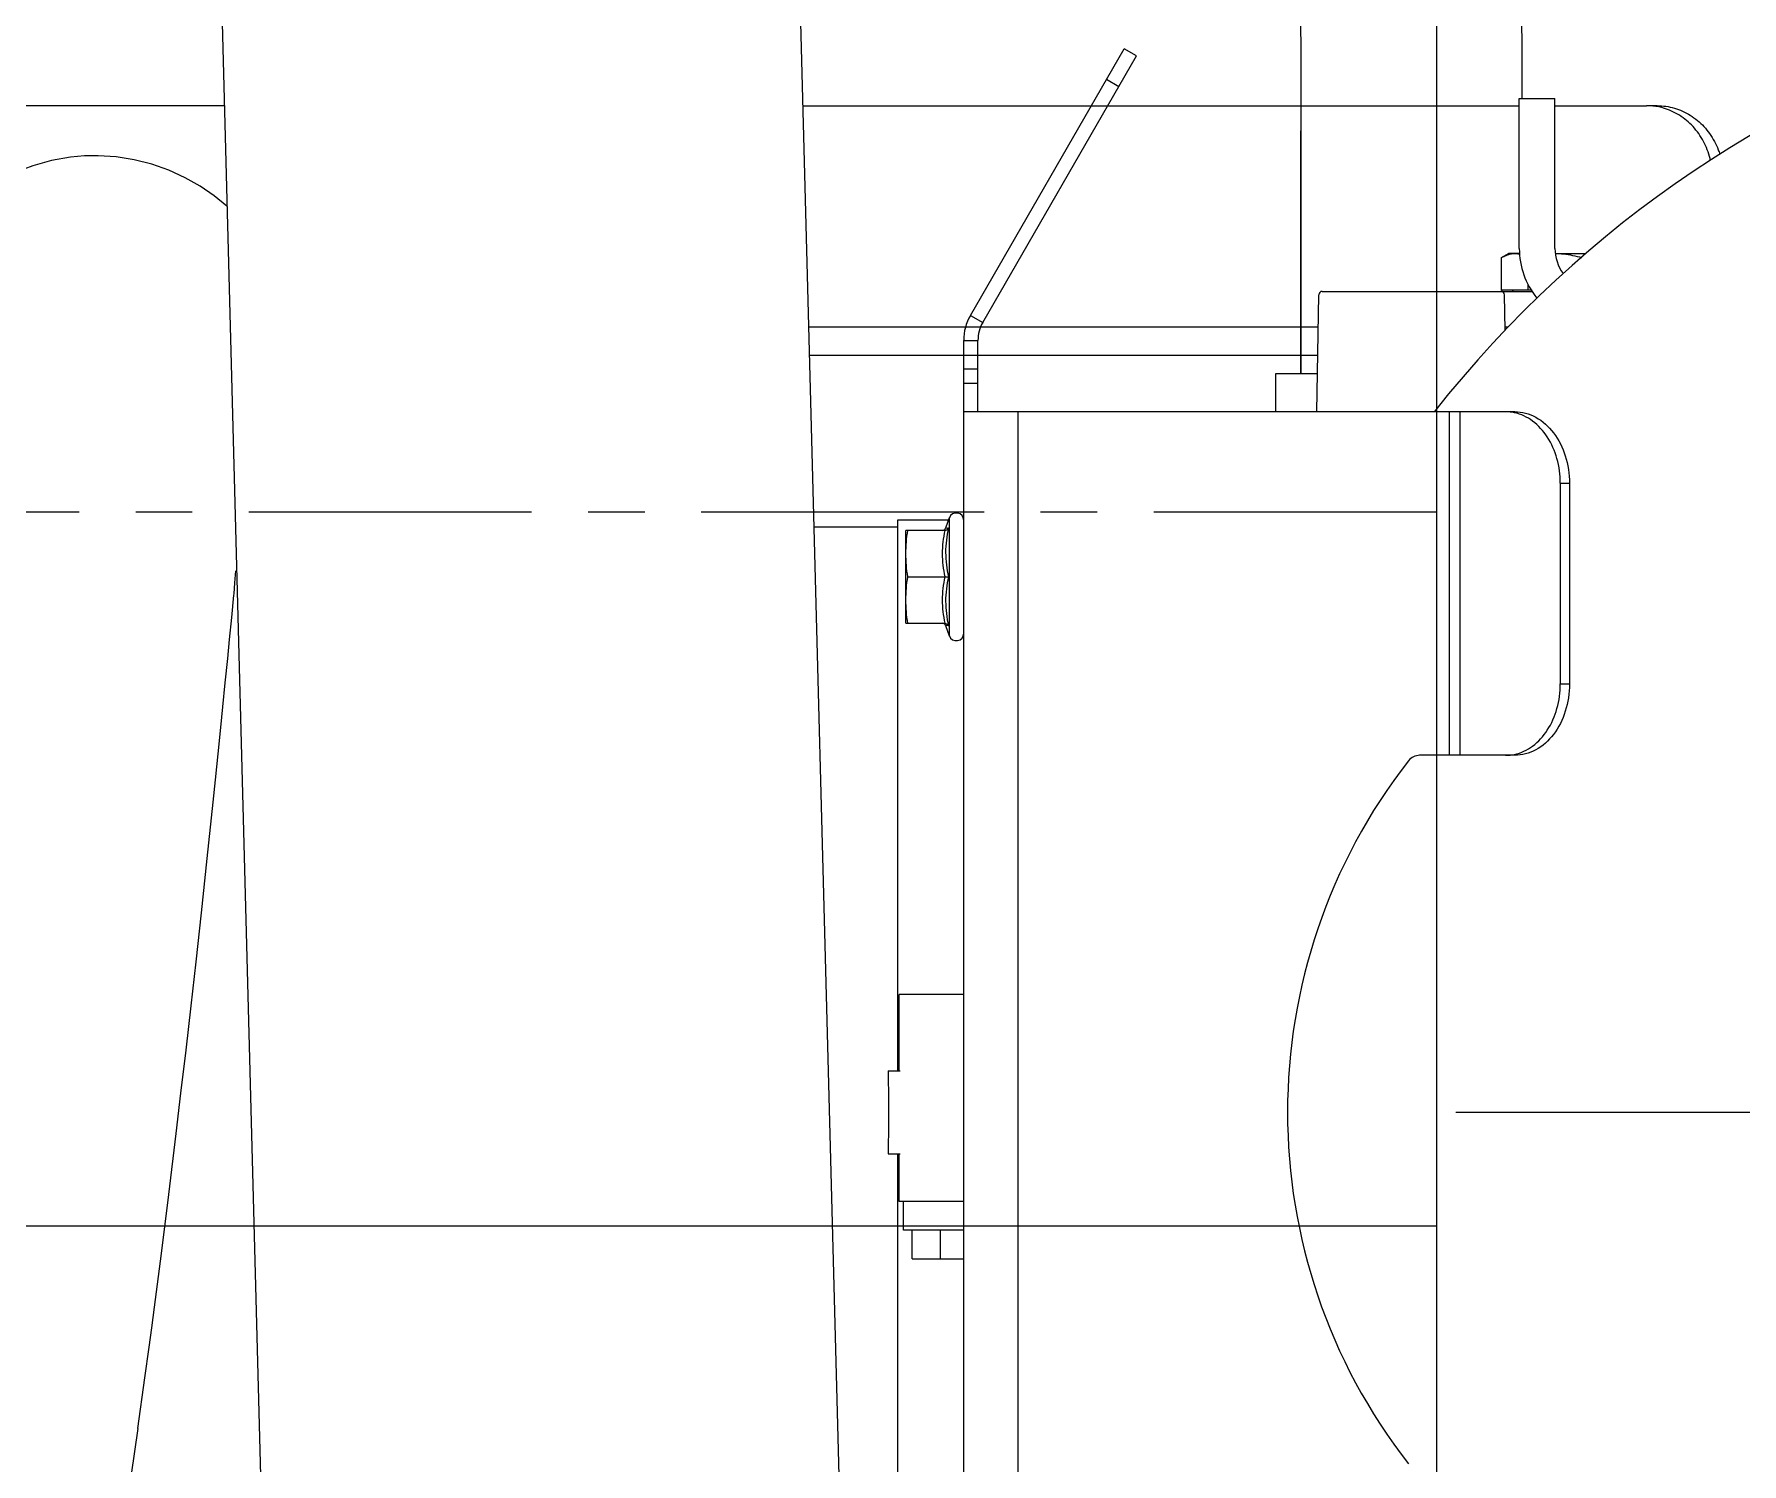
# Model space of a CAD drawing. Header units: millimetres. Extents: x 156850 to 204135, y 56350 to 74150.
# Drawn here: x 158953.5 to 159192.8, y 61448.8 to 61649 of the extents above; entities that cross this region are included whole.
import ezdxf

# ---------------------------------------------------------------- set-up
doc = ezdxf.new("R2010")
doc.units = ezdxf.units.MM
doc.header["$LTSCALE"] = 150
doc.linetypes.add('X-2F-PLAN$0$CENTER', pattern=[2, 1.25, -0.25, 0.25, -0.25])
doc.layers.add('-----33 Equipment', color=5, linetype='Continuous')

# ---------------------------------------------------------------- blocks, each defined once
blk = doc.blocks.new('X-2F-PLAN$0$filter_oben')
at = {"color": 0, "linetype": 'Continuous'}
for p, q in [((2010.76, 5650.16), (2023.76, 5650.16)), ((2010.76, 5650.16), (2010.76, 5644.72)), ((2017.26, 5649.89), (2017.26, 5644.72)), ((2023.76, 5644.72), (2023.76, 5650.16)), ((2010.43, 5644.59), (2008.99, 5644.07)), ((2025.53, 5644.07), (2008.99, 5644.07)), ((2010.41, 5644.2), (2010.43, 5644.59)), ((2025.53, 5644.07), (2024.09, 5644.59)), ((2024.09, 5644.59), (2024.11, 5644.2)), ((1834.13, 5642.06), (2050.38, 5642.06)), ((2040.38, 5564.84), (2040.38, 5642.06)), ((2040.38, 5640.06), (2050.38, 5640.06)), ((2044.38, 5642.06), (2044.38, 5640.06)), ((2046.38, 5642.06), (2046.38, 5640.06)), ((2050.38, 5642.06), (2050.38, 5640.06)), ((2053.88, 5641.12), (2052.88, 5639.39)), ((2053.88, 5641.12), (2091.23, 5619.56)), ((2052.88, 5639.39), (2090.23, 5617.83)), ((2040.38, 5634.45), (1844.13, 5634.45)), ((2085.9, 5620.33), (2086.9, 5622.06)), ((2090.23, 5617.83), (2091.23, 5619.56)), ((1992.26, 5564.84), (1992.26, 5578.17)), ((1992.26, 5573.97), (2040.38, 5573.97)), ((1992.26, 5572.51), (2040.38, 5572.51)), ((2030.38, 5558.46), (2002.26, 5558.46)), ((2002.26, 5558.46), (2002.26, 5557.18)), ((2030.38, 5557.18), (2002.26, 5557.18)), ((2030.38, 5558.46), (2030.38, 5557.18))]:
    blk.add_line(p, q, dxfattribs=at)
for centre, radius, start, end in [((2010.26, 5645.06), 0.5, 290, 0), ((2024.26, 5645.06), 0.5, 180, 250), ((2009.35, 5643.09), 1.04, 110, 270), ((2025.17, 5643.09), 1.04, 270, 70), ((2050.38, 5635.06), 7, 60, 90), ((2050.38, 5635.06), 5, 60, 90), ((1990.27, 5578.17), 1.99, 0.0271, 52.0564), ((1942.26, 5451.31), 158.75, 128.1867, 51.8133), ((1998.2, 5566.13), 5.94, 180.0455, 192.2101), ((2034.44, 5566.13), 5.94, 347.7899, 359.9545)]:
    blk.add_arc(centre, radius, start, end, dxfattribs=at)
blk.add_ellipse((1942.26, 5516.68), major_axis=(27.76, 75.03), ratio=1, start_param=-0.308608, end_param=1.017234, dxfattribs=at)
for points, start_tangent, end_tangent in [([(2010.76, 5649.89), (2014.01, 5650.16)], (0.988244, 0.152882), (1, 0)), ([(2014.01, 5650.16), (2017.26, 5649.89)], (1, 0), (0.988244, -0.152882)), ([(2017.26, 5649.89), (2020.51, 5650.16)], (0.988244, 0.152882), (1, 0)), ([(2020.51, 5650.16), (2023.76, 5649.89)], (1, 0), (0.988244, -0.152882)), ([(2010.76, 5644.72), (2010.65, 5644.4), (2010.41, 5644.2)], (-0.005342, -0.999986), (-0.923771, -0.382946)), ([(2017.26, 5644.72), (2014.01, 5645.06), (2010.76, 5644.72)], (-0.980846, 0.194784), (-0.980846, -0.194784)), ([(2023.76, 5644.72), (2020.51, 5645.06), (2017.26, 5644.72)], (-0.980846, 0.194784), (-0.980846, -0.194785)), ([(2017.26, 5644.72), (2017.26, 5644.55), (2017.26, 5644.2)], (-0.005342, -0.999986), (-0.065616, -0.997845)), ([(2023.76, 5644.72), (2023.86, 5644.4), (2024.11, 5644.2)], (0.005342, -0.999986), (0.923771, -0.382946)), ([(2017.26, 5644.2), (2013.84, 5644.59), (2010.41, 5644.2)], (-0.977723, 0.209898), (-0.978182, -0.207751)), ([(2024.11, 5644.2), (2020.67, 5644.59), (2017.26, 5644.2)], (-0.978182, 0.207751), (-0.977723, -0.209898)), ([(2002.26, 5557.18), (1998.43, 5557.76), (1995.19, 5559.42), (1993.02, 5561.91), (1992.26, 5564.84)], (-1, 0), (0, 1)), ([(1992.39, 5564.87), (1993.56, 5562.35), (1995.79, 5560.28), (1998.81, 5558.93), (2002.26, 5558.46)], (0.211309, -0.977419), (1, 0)), ([(2030.38, 5558.46), (2033.83, 5558.93), (2036.85, 5560.28), (2039.08, 5562.35), (2040.25, 5564.87)], (1, 0), (0.211309, 0.977419)), ([(2040.38, 5564.84), (2039.62, 5561.91), (2037.45, 5559.42), (2034.21, 5557.76), (2030.38, 5557.18)], (0, -1), (-1, 0))]:
    blk.add_spline(points, degree=3, dxfattribs=dict(at, start_tangent=start_tangent, end_tangent=end_tangent))
blk = doc.blocks.new('X-2F-PLAN$0$AUDIT_I_260115101451-0')
at = {"color": 0}
for p, q in [((-1061.87, -832.1), (-1056.5, -832.1)), ((-1056.5, -832.1), (-1056.5, -837.9)), ((-1022.5, -835.6), (-1056.5, -835.6)), ((-1056.5, -835.6), (-1022.5, -835.6))]:
    blk.add_line(p, q, dxfattribs=at)
for points in [[(-1000.88, -835.51), (-1012.09, -835.58), (-1022.5, -835.6)], [(-1018, -866.59), (-1011.69, -866.58), (-1000.29, -866.5), (-988.48, -866.37), (-976.27, -866.18), (-963.69, -865.94), (-950.74, -865.64), (-937.42, -865.28), (-923.63, -864.87), (-909.18, -864.39), (-893.88, -863.86), (-878.13, -863.29)]]:
    blk.add_lwpolyline(points, dxfattribs=at)
blk = doc.blocks.new('X-2F-PLAN$0$A$C73FA2420')
at = {"color": 0, "linetype": 'Continuous'}
for p, q in [((1884.73, 458.12), (1884.73, 523.15)), ((1877.69, 477.72), (1877.69, 477.73)), ((1699.44, 470.26), (1693.02, 471.19)), ((1716.45, 467.93), (1723.98, 466.95)), ((1740.78, 464.87), (1746.42, 464.21)), ((2069.68, 463.01), (1665.25, 452.32)), ((1816.16, 456.79), (1816.34, 456.78)), ((1816.34, 456.78), (1817.89, 456.66)), ((1817.89, 456.66), (1819.6, 456.53)), ((2071.82, 382.04), (1667.39, 371.34)), ((1849.73, 304.93), (1849.73, 376.17)), ((1853.73, 304.86), (1853.73, 376.27)), ((1884.73, 377.09), (1884.73, 276.69)), ((1825.73, 375.53), (1825.73, 363.78)), ((1665.46, 363.78), (1737.93, 363.78)), ((1737.93, 365.13), (1737.93, 363.43)), ((1749.53, 365.13), (1749.53, 363.43)), ((1749.53, 363.78), (1826.73, 363.78)), ((1826.73, 363.78), (1826.73, 356.55)), ((1723.23, 361.78), (1727.23, 361.78)), ((1723.23, 361.78), (1723.23, 354.54)), ((1727.23, 362.98), (1731.23, 362.98)), ((1727.23, 354.54), (1727.23, 362.98)), ((1731.23, 363.58), (1737.93, 363.58)), ((1731.23, 354.54), (1731.23, 363.58)), ((1749.53, 363.58), (1760.23, 363.58)), ((1760.23, 354.54), (1760.23, 363.58)), ((1723.23, 357.78), (1727.23, 357.78)), ((1826.73, 354.54), (1826.73, 354.54)), ((1841.86, 305.07), (1858.24, 304.79)), ((1858.73, 304.29), (1858.73, 279.27)), ((1853.3, 278.68), (1858.24, 278.77)), ((1853.73, 278.26), (1853.73, 278.69)), ((1858.73, 279.27), (1858.73, 274.89)), ((1858.73, 277.5), (1858.88, 277.65)), ((1858.88, 275), (1858.88, 279.19)), ((1858.88, 279.19), (1863.46, 279.19)), ((1863.46, 279.19), (1864.03, 278.19)), ((1864.03, 276.66), (1864.03, 278.19)), ((1858.88, 275.46), (1859.73, 275.46)), ((1858.88, 275.43), (1859.67, 275.43)), ((1864.73, 276.69), (1885.73, 276.69)), ((1885.73, 276.69), (1885.73, 271.69)), ((1864.03, 271.64), (1864.03, 267.38)), ((1864.73, 271.69), (1885.73, 271.69)), ((1884.73, 271.69), (1884.73, 258.88)), ((1863.46, 267.95), (1863.46, 267.92)), ((1884.73, 257.35), (1884.73, 258.88))]:
    blk.add_line(p, q, dxfattribs=at)
at = {"color": 0, "linetype": 'X-2F-PLAN$0$CENTER', "ltscale": 4}
blk.add_line((1743.73, 48.03), (1743.73, 285.58), dxfattribs=at)
at = {"color": 0, "linetype": 'Continuous'}
for points in [[(1877.69, 477.73), (1877.52, 479.69), (1877.06, 482.34), (1876.33, 484.95), (1875.36, 487.47), (1874.14, 489.86), (1872.71, 492.11), (1871.06, 494.21), (1869.22, 496.12), (1867.21, 497.84), (1865.06, 499.34)], [(1870.63, 457.75), (1870.68, 457.8), (1872.1, 459.55), (1873.44, 461.51), (1874.65, 463.64), (1875.69, 465.92), (1876.53, 468.3), (1877.16, 470.77), (1877.56, 473.29), (1877.72, 475.83), (1877.69, 477.72)], [(1699.44, 470.26), (1706.55, 469.26), (1710.82, 468.67)], [(1710.82, 468.67), (1713.57, 468.3), (1716.45, 467.93)], [(1723.98, 466.95), (1732.23, 465.91), (1740.78, 464.87)], [(1746.42, 464.21), (1752.43, 463.5), (1758.63, 462.79), (1764.81, 462.1)], [(1764.81, 462.1), (1771.68, 461.35), (1779.27, 460.52), (1787.17, 459.7)], [(1787.17, 459.7), (1790.32, 459.38), (1793.93, 459), (1797.64, 458.63)], [(1797.64, 458.63), (1800.55, 458.34), (1803.88, 458), (1807.3, 457.66)], [(1807.3, 457.66), (1809.98, 457.4), (1813.03, 457.1), (1816.16, 456.79)]]:
    blk.add_lwpolyline(points, dxfattribs=at)
for centre, radius, start, end in [((1858.23, 304.29), 0.5, 0, 89), ((1858.23, 279.27), 0.5, 271, 0), ((1864.73, 265.69), 11, 90, 129.1357), ((1864.73, 265.69), 6, 90, 125.7637)]:
    blk.add_arc(centre, radius, start, end, dxfattribs=at)
for points, start_tangent, end_tangent in [([(1749.53, 365.13), (1745.67, 365.08), (1741.8, 365.08), (1737.93, 365.13)], (-0.999865, -0.016452), (-0.999865, 0.016452)), ([(1863.46, 279.19), (1863.77, 278.55), (1863.91, 278.15)], (0.49849, -0.866895), (0.27381, -0.961784)), ([(1863.91, 278.15), (1863.97, 277.93), (1864.03, 277.33)], (0.27381, -0.961784), (0, -1)), ([(1864.03, 277.33), (1863.97, 276.72), (1863.95, 276.65)], (0, -1), (-0.227762, -0.973717)), ([(1864.03, 271.64), (1863.97, 270.46), (1863.77, 269.22), (1863.46, 267.95)], (-0.00417, -0.999991), (-0.27678, -0.960933)), ([(1884.6, 257.38), (1884.65, 257.67), (1884.73, 258.88)], (0.175726, 0.984439), (0, 1))]:
    blk.add_spline(points, degree=3, dxfattribs=dict(at, start_tangent=start_tangent, end_tangent=end_tangent))
for points, knots in [([(1877.11, 249.9), (1877.18, 249.92), (1877.67, 250.04), (1878.57, 250.32), (1879.74, 250.85), (1880.83, 251.53), (1881.82, 252.32), (1882.69, 253.23), (1883.42, 254.24), (1884, 255.33), (1884.39, 256.38), (1884.55, 257.08), (1884.6, 257.38)], [2.389095, 2.389095, 2.389095, 2.389095, 2.613233, 3.908947, 5.200247, 6.476593, 7.7431, 8.99658, 10.234833, 11.46534, 12.68209, 13.595189, 13.595189, 13.595189, 13.595189]), ([(1884.73, 257.35), (1884.73, 256.94), (1884.68, 256.13), (1884.42, 254.95), (1884, 253.8), (1883.42, 252.71), (1882.69, 251.7), (1881.82, 250.79), (1880.83, 249.99), (1879.74, 249.32), (1878.76, 248.87), (1878.15, 248.66), (1877.94, 248.6)], [0, 0, 0, 0, 1.20827, 2.422122, 3.638872, 4.869378, 6.107631, 7.361112, 8.627619, 9.903964, 11.195264, 11.850592, 11.850592, 11.850592, 11.850592])]:
    blk.add_open_spline(points, degree=3, knots=knots, dxfattribs=at)
at = {"color": 0}
for name, p in [('X-2F-PLAN$0$filter_oben', (-198.52, -5287.52)), ('X-2F-PLAN$0$filter_oben', (-198.52, -5287.52)), ('X-2F-PLAN$0$AUDIT_I_260115101451-0', (2903.73, 1142.88))]:
    blk.add_blockref(name, p, dxfattribs=at)
blk = doc.blocks.new('X-2F-PLAN$0$zw$C47F')
at = {"layer": '-----33 Equipment'}
for p, q in [((4625.86, 1136.3), (4625.86, 2236.3)), ((5540.86, 1136.3), (3625.86, 1136.3))]:
    blk.add_line(p, q, dxfattribs=at)
at = {"layer": '-----33 Equipment', "linetype": 'X-2F-PLAN$0$CENTER', "ltscale": 0.211328}
blk.add_line((4725.86, 1136.3), (4725.86, 2236.3), dxfattribs=at)
at = {"layer": '-----33 Equipment'}
blk.add_blockref('X-2F-PLAN$0$A$C73FA2420', (2898.05, 848.02), dxfattribs=at)

msp = doc.modelspace()

# ---------------------------------------------------------------- block references
at = {"layer": '-----33 Equipment', "rotation": 90.00000000000001}
msp.add_blockref('X-2F-PLAN$0$zw$C47F', (160286.3, 56856.22), dxfattribs=at)

doc.saveas('drawing.dxf')
